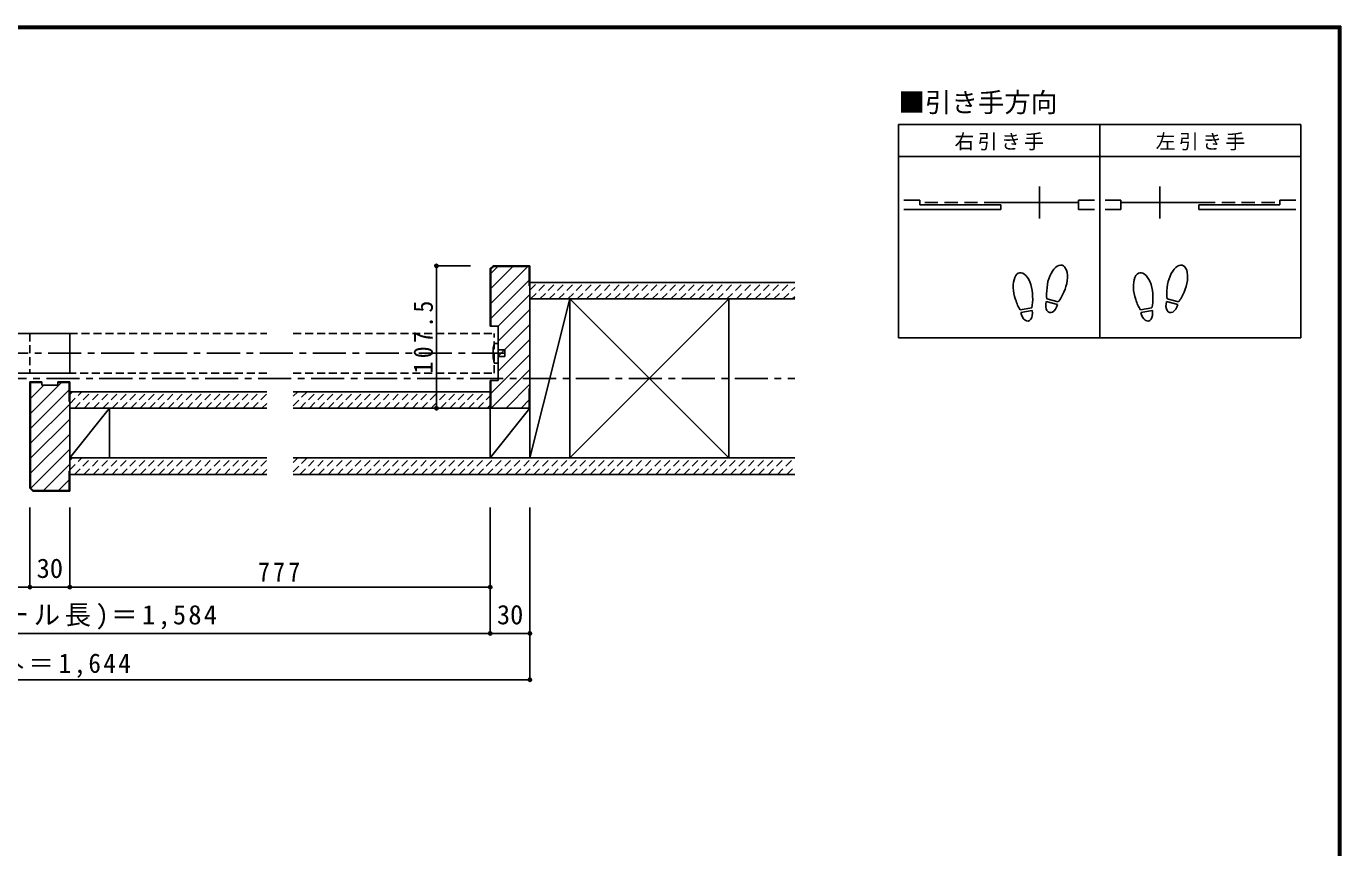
# Model space of a CAD drawing. Units: millimetres at full size, sheet at 1:5; details may follow other scales. Extents: x -973 to 977, y -718 to 696.
# Drawn here: x -16 to 977, y 76 to 696 of the extents above; entities that cross this region are included whole.
import ezdxf
from ezdxf.enums import TextEntityAlignment as Align

# ---------------------------------------------------------------- set-up
doc = ezdxf.new("R2010")
doc.units = ezdxf.units.MM
doc.header["$LTSCALE"] = 5
doc.header["$PDMODE"] = 32
doc.header["$PDSIZE"] = 2.5
for name, pattern in [('CHAIN1', [8, 5, -1, 1, -1]), ('DASHED1', [1.8, 1.2, -0.6]), ('DASHED2', [3, 2, -1])]:
    doc.linetypes.add(name, pattern=pattern)
for name, color, linetype in [('0-1_通り芯', 7, 'Continuous'), ('0-2_柱', 3, 'Continuous'), ('0-3_仕上げ', 2, 'Continuous'), ('0-4_枠', 3, 'Continuous'), ('0-6_扉', 2, 'Continuous'), ('0-7_金物', 7, 'Continuous'), ('0-8_戸当り', 3, 'Continuous'), ('0-A_文字', 3, 'Continuous'), ('0-B_寸法', 7, 'Continuous'), ('0-C_ハッチ', 4, 'DASHED1'), ('F-1_枠', 6, 'Continuous')]:
    doc.layers.add(name, color=color, linetype=linetype)
doc.styles.add('ＭＳ ゴシック', font='')
doc.styles.get('ＭＳ ゴシック').set_extended_font_data('MS Gothic')

msp = doc.modelspace()

# ---------------------------------------------------------------- linework, layer by layer
at = {"layer": '0-1_通り芯', "color": 4}
msp.add_line((293.661, 407.5), (293.661, 515), dxfattribs=at)
at = {"layer": '0-1_通り芯'}
for p, q in [((364.302, 370), (394.379, 490)), ((514.379, 490), (394.379, 370)), ((394.379, 490), (514.379, 370)), ((46.73, 407.5), (16.653, 370)), ((334.225, 370), (364.302, 407.5))]:
    msp.add_line(p, q, dxfattribs=at)
at = {"layer": '0-1_通り芯', "color": 4, "linetype": 'CHAIN1'}
for p, q in [((345.302, 449), (-341.996, 449)), ((-560.996, 430), (564.302, 430))]:
    msp.add_line(p, q, dxfattribs=at)
at = {"layer": '0-2_柱'}
for p, q in [((394.379, 370), (394.379, 490)), ((514.379, 490), (514.379, 370)), ((364.302, 482.5), (364.302, 377.5)), ((16.653, 377.5), (16.653, 407.5)), ((46.73, 407.5), (46.73, 370)), ((334.225, 370), (334.225, 407.5)), ((364.302, 407.5), (364.302, 370))]:
    msp.add_line(p, q, dxfattribs=at)
at = {"layer": '0-3_仕上げ'}
for p, q in [((364.302, 502.5), (564.302, 502.5)), ((364.302, 490), (564.302, 490)), ((16.653, 420), (165.478, 420)), ((185.478, 420), (334.302, 420)), ((16.653, 407.5), (165.478, 407.5)), ((185.478, 407.5), (364.302, 407.5)), ((165.478, 370), (16.653, 370)), ((564.302, 370), (185.478, 370)), ((165.478, 357.5), (16.653, 357.5)), ((564.302, 357.5), (185.478, 357.5))]:
    msp.add_line(p, q, dxfattribs=at)
at = {"layer": '0-4_枠'}
for p, q in [((334.302, 512.879), (334.302, 469.5)), ((334.802, 512.672), (334.802, 469.5)), ((363.802, 514.5), (363.802, 500)), ((364.302, 407.5), (364.302, 515)), ((364.302, 500), (363.802, 500)), ((340.302, 469.5), (334.302, 469.5)), ((340.302, 428.5), (340.302, 469.5)), ((-13.347, 347.121), (-13.347, 427.5)), ((-4.347, 427.5), (-13.347, 427.5)), ((-12.847, 347.328), (-12.847, 427)), ((-4.347, 427), (-12.847, 427)), ((-4.347, 425), (-4.347, 427.5)), ((7.653, 425), (7.653, 427.5)), ((7.653, 427.5), (16.653, 427.5)), ((7.653, 427), (16.153, 427)), ((16.153, 412.5), (16.153, 427)), ((16.653, 345), (16.653, 427.5)), ((334.302, 407.5), (334.302, 428.5)), ((340.302, 428.5), (334.302, 428.5)), ((334.802, 407.5), (334.802, 428.5)), ((-4.347, 425), (7.653, 425)), ((363.802, 422.5), (364.302, 422.5)), ((363.802, 407.5), (363.802, 422.5)), ((16.153, 412.5), (16.653, 412.5)), ((334.302, 407.5), (364.302, 407.5)), ((-11.226, 345), (-13.347, 347.121)), ((-11.019, 345.5), (-12.847, 347.328)), ((-11.226, 345), (16.653, 345)), ((-11.019, 345.5), (16.153, 345.5))]:
    msp.add_line(p, q, dxfattribs=at)
for points in [[(334.302, 512.879), (336.424, 515), (364.302, 515)], [(334.802, 512.672), (336.631, 514.5), (363.802, 514.5)], [(16.153, 345.5), (16.153, 360), (16.653, 360)]]:
    msp.add_lwpolyline(points, dxfattribs=at)
at = {"layer": '0-6_扉', "color": 6}
for p, q in [((-148.672, 464), (16.653, 464)), ((16.653, 464), (16.653, 434)), ((-148.672, 434), (16.653, 434))]:
    msp.add_line(p, q, dxfattribs=at)
at = {"layer": '0-6_扉', "linetype": 'DASHED1'}
for p, q in [((-13.347, 464), (-13.347, 434)), ((16.653, 464), (165.478, 464)), ((185.478, 464), (337.302, 464)), ((337.302, 434), (337.302, 464)), ((165.478, 434), (-13.347, 434)), ((185.478, 434), (337.302, 434))]:
    msp.add_line(p, q, dxfattribs=at)
at = {"layer": '0-7_金物'}
for p, q in [((337.302, 456.5), (340.302, 456.5)), ((340.302, 441.5), (340.302, 456.5)), ((340.302, 451.5), (345.302, 451.5)), ((345.302, 446.5), (345.302, 451.5)), ((337.302, 441.5), (340.302, 441.5)), ((340.302, 446.5), (345.302, 446.5))]:
    msp.add_line(p, q, dxfattribs=at)
msp.add_arc((367.753, 449), 31.361, 166.16368, 193.83629, dxfattribs=at)
at = {"layer": '0-8_戸当り'}
for p, q in [((749.239, 550.854), (749.239, 574.854)), ((840.039, 550.854), (840.039, 574.854)), ((762.732, 485.706), (754.251, 487.978)), ((763.275, 487.735), (754.795, 490.007)), ((853.532, 485.706), (845.051, 487.978)), ((854.075, 487.735), (845.595, 490.007)), ((743.264, 483.378), (734.618, 481.853)), ((743.629, 481.31), (734.983, 479.785)), ((834.064, 483.378), (825.418, 481.853)), ((834.429, 481.31), (825.783, 479.785))]:
    msp.add_line(p, q, dxfattribs=at)
at = {"layer": '0-8_戸当り', "color": 2}
for p, q in [((658.639, 564.654), (646.639, 564.654)), ((646.639, 557.454), (719.839, 557.454)), ((658.639, 561.054), (658.639, 564.654)), ((658.639, 561.054), (719.839, 561.054)), ((717.439, 562.854), (778.639, 562.854)), ((719.839, 557.454), (719.839, 561.054)), ((778.639, 557.454), (778.639, 564.654)), ((778.639, 564.654), (790.639, 564.654)), ((778.639, 557.454), (790.639, 557.454)), ((810.639, 564.654), (798.639, 564.654)), ((810.639, 557.454), (798.639, 557.454)), ((810.639, 557.454), (810.639, 564.654)), ((871.839, 562.854), (810.639, 562.854)), ((869.439, 557.454), (869.439, 561.054)), ((930.639, 561.054), (869.439, 561.054)), ((942.639, 557.454), (869.439, 557.454)), ((930.639, 561.054), (930.639, 564.654)), ((930.639, 564.654), (942.639, 564.654))]:
    msp.add_line(p, q, dxfattribs=at)
at = {"layer": '0-8_戸当り', "color": 2, "linetype": 'DASHED2'}
for p, q in [((717.439, 562.854), (658.639, 562.854)), ((871.839, 562.854), (930.639, 562.854))]:
    msp.add_line(p, q, dxfattribs=at)
at = {"layer": '0-8_戸当り'}
for centre, major_axis, ratio, start_param, end_param in [((762.52, 501.878), (3.644, 13.601), 0.5, 4.3405914, 8.2257792), ((853.32, 501.878), (3.644, 13.601), 0.5, 4.3405914, 8.2257792), ((736.603, 495.877), (-2.445, 13.867), 0.5, 4.3405914, 8.2257792), ((827.403, 495.877), (-2.445, 13.867), 0.5, 4.3405914, 8.2257792), ((762.416, 501.489), (4.416, 16.48), 0.4, 1.8506333, 2.4428768), ((853.216, 501.489), (4.416, 16.48), 0.4, 1.8506333, 2.4428768), ((736.673, 495.481), (-2.963, 16.802), 0.4, 1.8506333, 2.4428768), ((736.673, 495.481), (-2.963, 16.802), 0.4, 3.8403085, 4.432552), ((758.492, 486.842), (1.894, 7.067), 0.6, 1.5707963, 4.712389), ((762.416, 501.489), (4.416, 16.48), 0.4, 3.8403085, 4.432552), ((827.473, 495.481), (-2.963, 16.802), 0.4, 1.8506333, 2.4428768), ((827.473, 495.481), (-2.963, 16.802), 0.4, 3.8403085, 4.432552), ((849.292, 486.842), (1.894, 7.067), 0.6, 1.5707963, 4.712389), ((853.216, 501.489), (4.416, 16.48), 0.4, 3.8403085, 4.432552), ((739.306, 480.548), (-1.27, 7.205), 0.6, 1.5707963, 4.712389), ((830.106, 480.548), (-1.27, 7.205), 0.6, 1.5707963, 4.712389)]:
    msp.add_ellipse(centre, major_axis=major_axis, ratio=ratio, start_param=start_param, end_param=end_param, dxfattribs=at)
at = {"layer": '0-A_文字'}
for p, q in [((946.639, 621.667), (642.639, 621.667)), ((642.639, 621.667), (642.639, 460.667)), ((794.639, 621.667), (794.639, 460.667)), ((946.639, 621.667), (946.639, 460.667)), ((642.639, 597.667), (946.639, 597.667)), ((946.639, 460.667), (642.639, 460.667))]:
    msp.add_line(p, q, dxfattribs=at)
at = {"layer": '0-B_寸法', "color": 4}
for p, q in [((293.661, 515), (319.302, 515)), ((293.661, 407.5), (319.302, 407.5)), ((-13.347, 332.5), (-13.347, 272.5)), ((16.653, 332.5), (16.653, 272.5)), ((334.302, 332.5), (334.302, 237.5)), ((364.302, 332.5), (364.302, 202.5)), ((-330.996, 272.5), (334.302, 272.5)), ((-360.996, 237.5), (364.302, 237.5)), ((-360.996, 202.5), (364.302, 202.5))]:
    msp.add_line(p, q, dxfattribs=at)
at = {"layer": '0-B_寸法'}
for p in [(293.661, 515), (293.661, 407.5), (-13.347, 272.5), (16.653, 272.5), (334.302, 272.5), (334.302, 237.5), (364.302, 237.5), (364.302, 202.5)]:
    msp.add_point(p, dxfattribs=at)
at = {"layer": '0-C_ハッチ', "linetype": 'Continuous'}
for p, q in [((340.102, 514.5), (334.802, 509.2)), ((362.73, 514.5), (334.802, 486.572)), ((351.416, 514.5), (334.802, 497.886)), ((363.802, 504.259), (334.802, 475.259)), ((363.802, 492.945), (340.302, 469.445)), ((364.302, 482.131), (340.302, 458.131)), ((364.302, 470.818), (340.302, 446.818)), ((364.302, 459.504), (340.302, 435.504)), ((364.302, 448.19), (334.802, 418.69)), ((364.302, 436.877), (334.926, 407.5)), ((10.501, 427), (-12.847, 403.652)), ((-2.812, 425), (-12.847, 414.965)), ((16.153, 421.338), (-12.847, 392.338)), ((364.302, 425.563), (346.239, 407.5)), ((16.653, 410.524), (-12.847, 381.024)), ((363.802, 413.749), (357.553, 407.5)), ((16.653, 399.211), (-12.847, 369.711)), ((16.653, 387.897), (-12.847, 358.397)), ((16.653, 376.583), (-12.724, 347.206)), ((16.653, 365.269), (-3.116, 345.5)), ((16.153, 353.456), (8.197, 345.5))]:
    msp.add_line(p, q, dxfattribs=at)
at = {"layer": '0-C_ハッチ'}
for p, q in [((364.302, 496.768), (370.034, 502.5)), ((364.605, 490), (377.105, 502.5)), ((371.676, 490), (384.176, 502.5)), ((378.747, 490), (391.247, 502.5)), ((385.818, 490), (398.318, 502.5)), ((392.889, 490), (405.389, 502.5)), ((399.96, 490), (412.46, 502.5)), ((407.031, 490), (419.531, 502.5)), ((414.102, 490), (426.602, 502.5)), ((421.173, 490), (433.673, 502.5)), ((428.245, 490), (440.745, 502.5)), ((435.316, 490), (447.816, 502.5)), ((442.387, 490), (454.887, 502.5)), ((449.458, 490), (461.958, 502.5)), ((456.529, 490), (469.029, 502.5)), ((463.6, 490), (476.1, 502.5)), ((470.671, 490), (483.171, 502.5)), ((477.742, 490), (490.242, 502.5)), ((484.813, 490), (497.313, 502.5)), ((491.884, 490), (504.384, 502.5)), ((498.955, 490), (511.455, 502.5)), ((506.026, 490), (518.526, 502.5)), ((513.097, 490), (525.597, 502.5)), ((520.168, 490), (532.668, 502.5)), ((527.239, 490), (539.739, 502.5)), ((534.311, 490), (546.811, 502.5)), ((541.382, 490), (553.882, 502.5)), ((548.453, 490), (560.953, 502.5)), ((555.524, 490), (564.302, 498.779)), ((562.595, 490), (564.302, 491.707)), ((16.653, 417.893), (18.76, 420)), ((16.653, 410.822), (25.831, 420)), ((20.402, 407.5), (32.902, 420)), ((27.473, 407.5), (39.973, 420)), ((34.544, 407.5), (47.044, 420)), ((41.615, 407.5), (54.115, 420)), ((48.686, 407.5), (61.186, 420)), ((55.757, 407.5), (68.257, 420)), ((62.828, 407.5), (75.328, 420)), ((69.899, 407.5), (82.399, 420)), ((76.97, 407.5), (89.47, 420)), ((84.041, 407.5), (96.541, 420)), ((91.112, 407.5), (103.612, 420)), ((98.184, 407.5), (110.684, 420)), ((105.255, 407.5), (117.755, 420)), ((112.326, 407.5), (124.826, 420)), ((119.397, 407.5), (131.897, 420)), ((126.468, 407.5), (138.968, 420)), ((133.539, 407.5), (146.039, 420)), ((140.61, 407.5), (153.11, 420)), ((147.681, 407.5), (160.181, 420)), ((154.752, 407.5), (165.478, 418.226)), ((185.478, 409.439), (196.039, 420)), ((185.478, 416.51), (188.968, 420)), ((190.61, 407.5), (203.11, 420)), ((197.681, 407.5), (210.181, 420)), ((204.752, 407.5), (217.252, 420)), ((211.823, 407.5), (224.323, 420)), ((218.894, 407.5), (231.394, 420)), ((225.965, 407.5), (238.465, 420)), ((233.036, 407.5), (245.536, 420)), ((240.107, 407.5), (252.607, 420)), ((247.178, 407.5), (259.678, 420)), ((254.25, 407.5), (266.75, 420)), ((261.321, 407.5), (273.821, 420)), ((268.392, 407.5), (280.892, 420)), ((275.463, 407.5), (287.963, 420)), ((282.534, 407.5), (295.034, 420)), ((289.605, 407.5), (302.105, 420)), ((296.676, 407.5), (309.176, 420)), ((303.747, 407.5), (316.247, 420)), ((310.818, 407.5), (323.318, 420)), ((317.889, 407.5), (330.389, 420)), ((161.823, 407.5), (165.478, 411.154)), ((324.96, 407.5), (334.302, 416.842)), ((332.031, 407.5), (334.302, 409.771)), ((16.653, 367.967), (18.686, 370)), ((16.653, 360.896), (25.757, 370)), ((20.328, 357.5), (32.828, 370)), ((27.399, 357.5), (39.899, 370)), ((34.47, 357.5), (46.97, 370)), ((41.541, 357.5), (54.041, 370)), ((48.612, 357.5), (61.112, 370)), ((55.684, 357.5), (68.184, 370)), ((62.755, 357.5), (75.255, 370)), ((69.826, 357.5), (82.326, 370)), ((76.897, 357.5), (89.397, 370)), ((83.968, 357.5), (96.468, 370)), ((91.039, 357.5), (103.539, 370)), ((98.11, 357.5), (110.61, 370)), ((105.181, 357.5), (117.681, 370)), ((112.252, 357.5), (124.752, 370)), ((119.323, 357.5), (131.823, 370)), ((126.394, 357.5), (138.894, 370)), ((133.465, 357.5), (145.965, 370)), ((140.536, 357.5), (153.036, 370)), ((147.607, 357.5), (160.107, 370)), ((154.678, 357.5), (165.478, 368.299)), ((185.478, 359.512), (195.965, 370)), ((185.478, 366.583), (188.894, 370)), ((190.536, 357.5), (203.036, 370)), ((197.607, 357.5), (210.107, 370)), ((204.678, 357.5), (217.178, 370)), ((211.75, 357.5), (224.25, 370)), ((218.821, 357.5), (231.321, 370)), ((225.892, 357.5), (238.392, 370)), ((232.963, 357.5), (245.463, 370)), ((240.034, 357.5), (252.534, 370)), ((247.105, 357.5), (259.605, 370)), ((254.176, 357.5), (266.676, 370)), ((261.247, 357.5), (273.747, 370)), ((268.318, 357.5), (280.818, 370)), ((275.389, 357.5), (287.889, 370)), ((282.46, 357.5), (294.96, 370)), ((289.531, 357.5), (302.031, 370)), ((296.602, 357.5), (309.102, 370)), ((303.673, 357.5), (316.173, 370)), ((310.745, 357.5), (323.245, 370)), ((317.816, 357.5), (330.316, 370)), ((324.887, 357.5), (337.387, 370)), ((331.958, 357.5), (344.458, 370)), ((339.029, 357.5), (351.529, 370)), ((346.1, 357.5), (358.6, 370)), ((353.171, 357.5), (365.671, 370)), ((360.242, 357.5), (372.742, 370)), ((367.313, 357.5), (379.813, 370)), ((374.384, 357.5), (386.884, 370)), ((381.455, 357.5), (393.955, 370)), ((388.526, 357.5), (401.026, 370)), ((395.597, 357.5), (408.097, 370)), ((402.668, 357.5), (415.168, 370)), ((409.739, 357.5), (422.239, 370)), ((416.811, 357.5), (429.311, 370)), ((423.882, 357.5), (436.382, 370)), ((430.953, 357.5), (443.453, 370)), ((438.024, 357.5), (450.524, 370)), ((445.095, 357.5), (457.595, 370)), ((452.166, 357.5), (464.666, 370)), ((459.237, 357.5), (471.737, 370)), ((466.308, 357.5), (478.808, 370)), ((473.379, 357.5), (485.879, 370)), ((480.45, 357.5), (492.95, 370)), ((487.521, 357.5), (500.021, 370)), ((494.592, 357.5), (507.092, 370)), ((501.663, 357.5), (514.163, 370)), ((508.734, 357.5), (521.234, 370)), ((515.805, 357.5), (528.305, 370)), ((522.877, 357.5), (535.377, 370)), ((529.948, 357.5), (542.448, 370)), ((537.019, 357.5), (549.519, 370)), ((544.09, 357.5), (556.59, 370)), ((551.161, 357.5), (563.661, 370)), ((161.75, 357.5), (165.478, 361.228)), ((558.232, 357.5), (564.302, 363.57))]:
    msp.add_line(p, q, dxfattribs=at)
at = {"layer": 'F-1_枠'}
for p, q in [((-973.347, 695.833), (976.653, 695.833)), ((-973.347, 695), (976.653, 695)), ((974.986, 695.833), (974.986, -700.833)), ((975.82, 695.833), (975.82, -700.833)), ((976.653, 695.833), (976.653, -700.833)), ((-973.347, 694.167), (976.653, 694.167))]:
    msp.add_line(p, q, dxfattribs=at)

# ---------------------------------------------------------------- texts
at = {"layer": '0-1_通り芯', "insert": (291.161, 433.75), "char_height": 14.66, "attachment_point": 7, "rotation": 90, "style": 'ＭＳ ゴシック'}
msp.add_mtext('\\T1.28;\\W0.9;107.5', dxfattribs=at)
at = {"layer": '0-A_文字', "color": 7, "style": 'ＭＳ ゴシック'}
msp.add_text('■引き手方向', height=14.66, dxfattribs=at).set_placement((642.639, 626.667), align=Align.BOTTOM_LEFT)
at = {"layer": '0-A_文字', "color": 7, "char_height": 11, "attachment_point": 7, "style": 'ＭＳ ゴシック'}
for s, insert in [('\\T1.17;右引き手', (684.889, 602.167)), ('\\T1.17;左引き手', (836.889, 602.167))]:
    msp.add_mtext(s, dxfattribs=dict(at, insert=insert))
at = {"layer": '0-B_寸法', "style": 'ＭＳ ゴシック'}
for p in [(-8.347, 275), (339.302, 240)]:
    msp.add_text('30', height=14.66, dxfattribs=at).set_placement(p, align=Align.BOTTOM_LEFT)
at = {"layer": '0-B_寸法', "char_height": 14.66, "attachment_point": 7, "style": 'ＭＳ ゴシック'}
for s, insert in [('\\T1.27;\\W0.9;777', (158.886, 276.589)), ('\\T1.17;枠内(レール長)＝1,584', (-115.847, 240.411)), ('\\T1.19;\\W0.95;枠外＝1,644', (-59.597, 203.958))]:
    msp.add_mtext(s, dxfattribs=dict(at, insert=insert))

doc.saveas('drawing.dxf')
